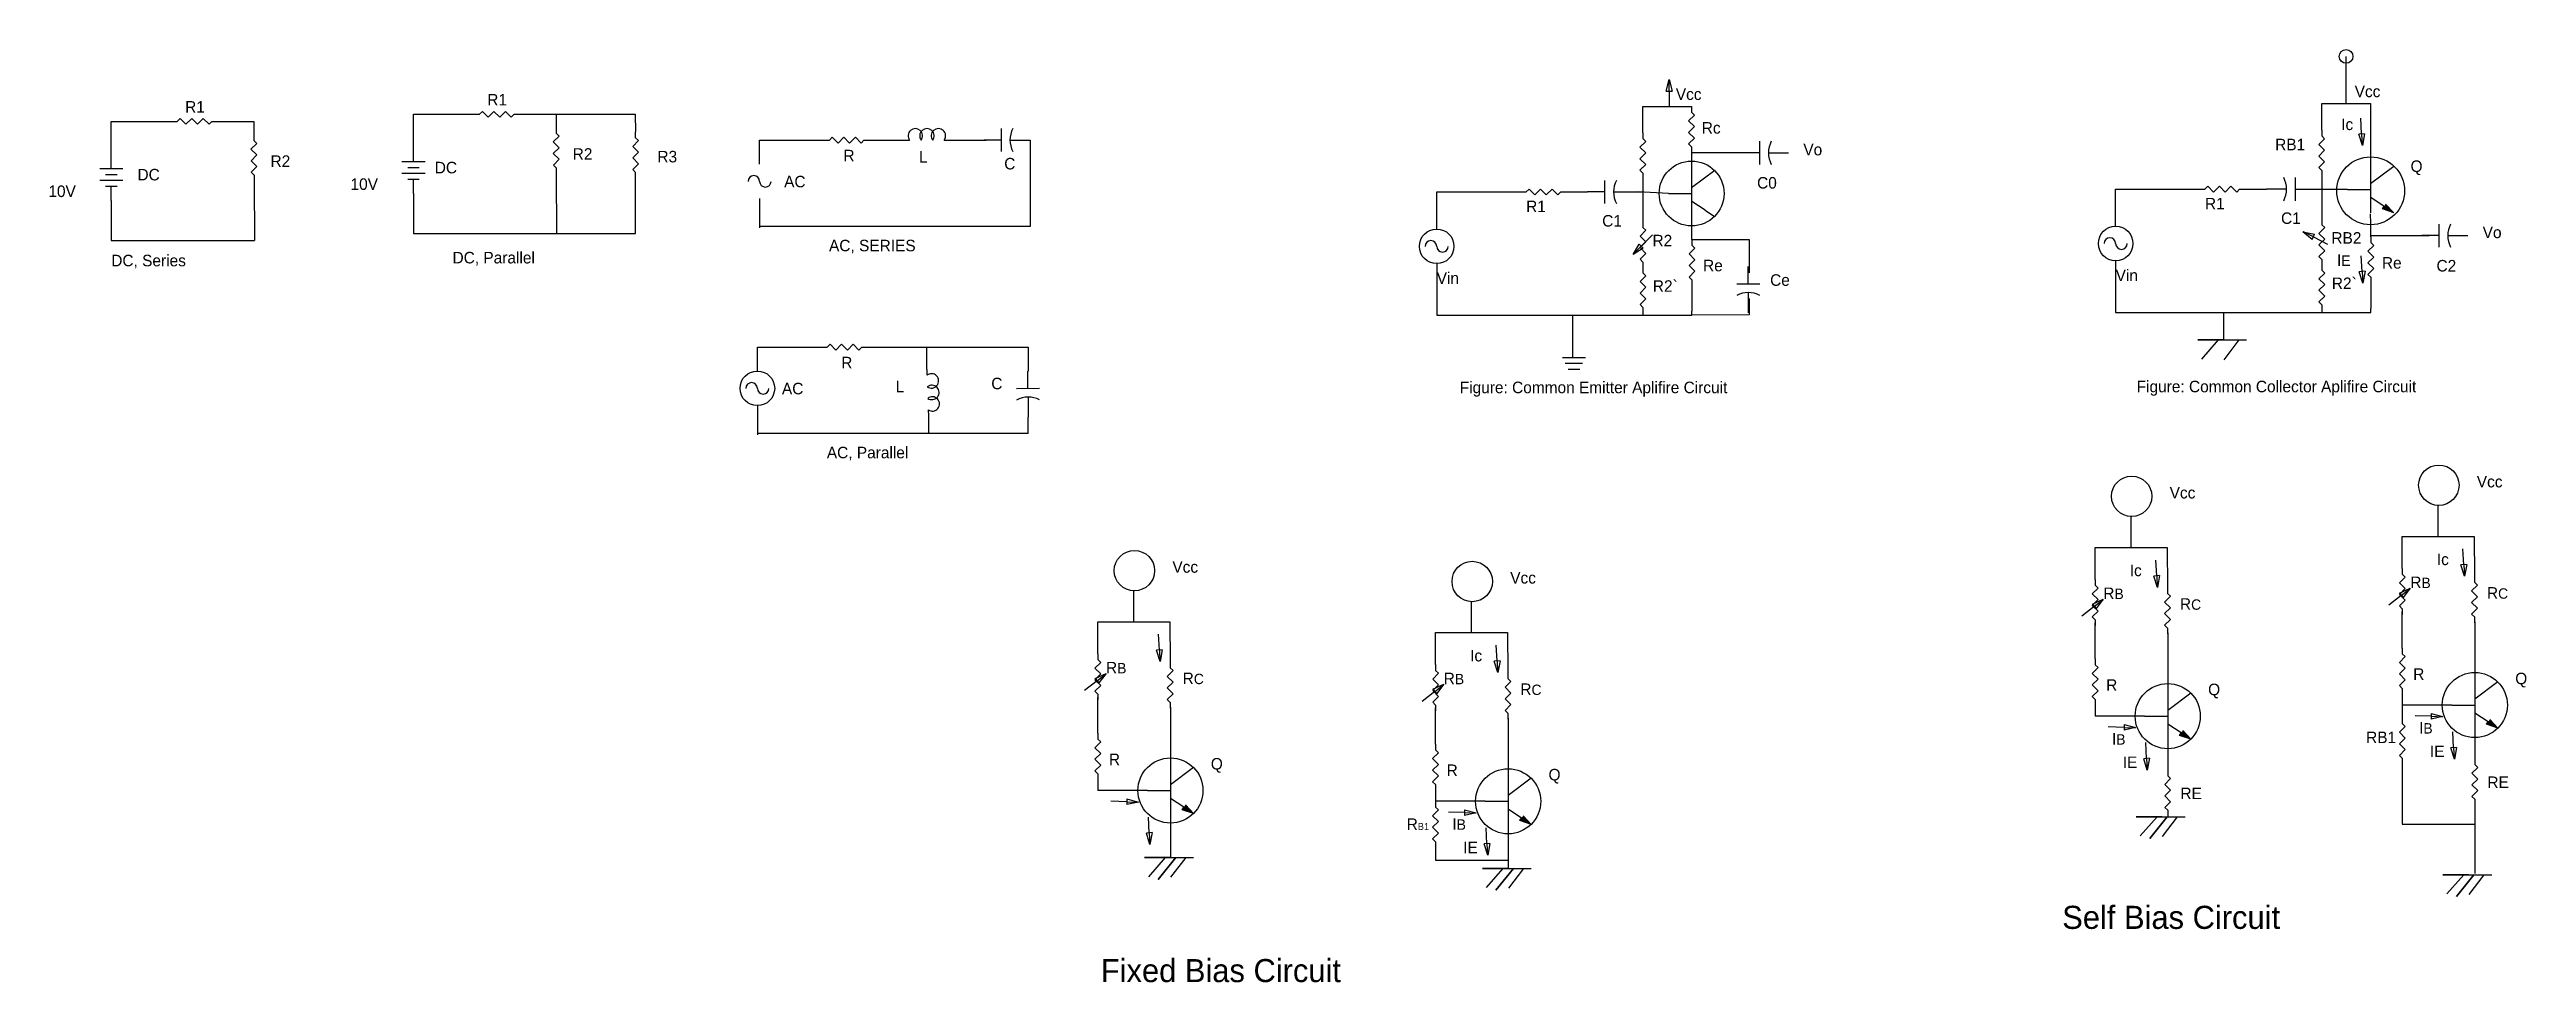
# Model space of a CAD drawing. Header units: inches. Extents: x 33.8 to 55.3, y 31.4 to 39.4.
import ezdxf

# ---------------------------------------------------------------- set-up
doc = ezdxf.new("R2010")
doc.units = ezdxf.units.IN
doc.header["$MEASUREMENT"] = 0

# ---------------------------------------------------------------- blocks, each defined once
blk = doc.blocks.new('Battery')
at = {"color": 7}
for p, q in [((0, 0), (0.125, 0)), ((0.125, 0.05), (0.125, -0.05)), ((0.175, -0.1), (0.175, 0.1)), ((0.225, 0.05), (0.225, -0.05)), ((0.275, -0.1), (0.275, 0.1)), ((0.275, 0), (0.4, 0))]:
    blk.add_line(p, q, dxfattribs=at)
blk = doc.blocks.new('Resistor')
at = {"color": 7}
blk.add_lwpolyline([(0, 0), (0.05, 0), (0.075, 0.025), (0.125, -0.025), (0.175, 0.025), (0.225, -0.025), (0.275, 0.025), (0.325, -0.025), (0.35, 0), (0.4, 0)], dxfattribs=at)
blk = doc.blocks.new('Inductor')
at = {"color": 7}
for p, q in [((0, 0), (0.05, 0)), ((0.35, 0), (0.4, 0))]:
    blk.add_line(p, q, dxfattribs=at)
for centre in [(0.1, 0.0375), (0.2, 0.0375), (0.3, 0.0375)]:
    blk.add_arc(centre, 0.0625, 323.1301, 216.8699, dxfattribs=at)
blk = doc.blocks.new('Capacitor')
at = {"color": 7}
for p, q in [((0.15, 0), (0, 0)), ((0.15, -0.1), (0.15, 0.1)), ((0.225, 0), (0.4, 0))]:
    blk.add_line(p, q, dxfattribs=at)
blk.add_arc((0.4375, 0), 0.2125, 151.9275, 208.0725, dxfattribs=at)
blk = doc.blocks.new('A$C7EB76032')
blk.add_blockref('Capacitor', (0, 0.1))
blk = doc.blocks.new('A$C692C4A80')
at = {"color": 7}
for p, q in [((0, 0), (0.052, 0.089)), ((0.088, 0.054), (0, 0)), ((0.07, 0.072), (0.167, 0.169))]:
    blk.add_line(p, q, dxfattribs=at)
for p, q in [((0.07, 0.072), (0.002, 0.004)), ((0.088, 0.054), (0.052, 0.089))]:
    blk.add_line(p, q)
blk = doc.blocks.new('Ground')
at = {"color": 7}
for p, q in [((-0.1, 0), (0.1, 0)), ((0.075, -0.05), (-0.075, -0.05)), ((-0.05, -0.1), (0.05, -0.1))]:
    blk.add_line(p, q, dxfattribs=at)
blk = doc.blocks.new('Transistor - NPN')
at = {"color": 7}
for p, q in [((0, 0), (0.199999, 0)), ((0.199999, 0.2), (0.199999, -0.2)), ((0.399999, 0.2), (0.199999, 0.05)), ((0.316132, -0.145536), (0.201153, -0.069033)), ((0.302516, -0.166503), (0.316132, -0.145536)), ((0.399999, -0.2), (0.302516, -0.166503)), ((0.329748, -0.124569), (0.399999, -0.2))]:
    blk.add_line(p, q, dxfattribs=at)
blk.add_solid([(0.302516, -0.166503), (0.399999, -0.2), (0.329748, -0.124569)], dxfattribs=at)
blk = doc.blocks.new('A$C4C85513E')
for p, q in [((0.224, 0.171), (0, 0.171)), ((0, 0.171), (0.424, 0.171)), ((0.036, 0.005), (0.181, 0.171)), ((0.181, 0.171), (0.27, 0.171)), ((0.357, 0.171), (0.225, 0)), ((0.27, 0.171), (0.357, 0.171))]:
    blk.add_line(p, q)

msp = doc.modelspace()

# ---------------------------------------------------------------- linework, layer by layer
for p, q in [((53.693, 38.962), (53.693, 39.371)), ((36.949, 38.583), (36.949, 38.87)), ((36.949, 38.87), (37.471, 38.87)), ((37.871, 38.87), (38.184, 38.87)), ((38.184, 38.87), (38.184, 38.725)), ((38.184, 38.87), (38.869, 38.87)), ((38.869, 38.87), (38.873, 38.717)), ((47.6, 38.71), (47.6, 38.938)), ((47.6, 38.938), (48.021, 38.938)), ((53.482, 38.733), (53.482, 38.962)), ((53.482, 38.962), (53.904, 38.962)), ((53.904, 38.962), (53.904, 38.562)), ((34.33, 38.522), (34.33, 38.808)), ((34.33, 38.808), (34.852, 38.808)), ((35.252, 38.808), (35.565, 38.808)), ((35.565, 38.808), (35.565, 38.663)), ((39.947, 38.439), (39.947, 38.646)), ((39.947, 38.646), (40.502, 38.646)), ((40.902, 38.646), (41.197, 38.646)), ((41.597, 38.646), (41.91, 38.646)), ((42.292, 38.647), (42.292, 37.898)), ((48.022, 38.538), (48.023, 38.384)), ((48.022, 38.538), (48.527, 38.538)), ((53.904, 38.562), (53.905, 38.408)), ((35.567, 38.293), (35.57, 37.776)), ((38.186, 38.355), (38.188, 37.838)), ((38.873, 37.838), (38.873, 38.317)), ((47.6, 38.31), (47.6, 38.197)), ((51.697, 37.9), (51.697, 38.221)), ((51.697, 38.221), (52.421, 38.221)), ((52.821, 38.221), (53.003, 38.221)), ((53.403, 38.221), (53.482, 38.221)), ((53.482, 38.333), (53.482, 38.221)), ((53.482, 38.221), (53.482, 37.956)), ((53.482, 38.221), (53.706, 38.221)), ((34.33, 38.122), (34.33, 37.776)), ((36.949, 38.183), (36.949, 37.838)), ((39.947, 38.139), (39.947, 37.885)), ((45.814, 37.876), (45.814, 38.197)), ((45.814, 38.197), (46.539, 38.197)), ((46.939, 38.197), (47.121, 38.197)), ((47.521, 38.197), (47.6, 38.197)), ((47.823, 38.184), (47.56, 38.197)), ((47.6, 38.197), (47.6, 37.933)), ((48.139, 38.039), (48.221, 37.984)), ((53.908, 37.927), (53.906, 38.007)), ((34.33, 37.776), (35.57, 37.776)), ((36.949, 37.838), (38.188, 37.838)), ((38.188, 37.838), (38.873, 37.838)), ((42.292, 37.898), (39.947, 37.898)), ((48.023, 37.984), (48.023, 37.903)), ((48.026, 37.785), (48.026, 37.903)), ((48.026, 37.785), (48.521, 37.785)), ((48.521, 37.785), (48.521, 37.497)), ((53.908, 37.808), (53.908, 37.927)), ((53.908, 37.821), (54.414, 37.821)), ((45.814, 37.576), (45.814, 37.129)), ((51.697, 37.6), (51.697, 37.153)), ((48.026, 37.385), (48.026, 37.164)), ((53.908, 37.408), (53.908, 37.187)), ((45.814, 37.129), (47.601, 37.129)), ((46.991, 37.129), (46.991, 36.762)), ((47.601, 37.196), (47.601, 37.129)), ((47.601, 37.129), (48.026, 37.129)), ((48.026, 37.129), (48.026, 37.164)), ((48.521, 37.132), (48.026, 37.129)), ((48.521, 37.273), (48.521, 37.132)), ((51.697, 37.153), (53.483, 37.153)), ((52.633, 36.915), (52.633, 37.153)), ((53.483, 37.22), (53.483, 37.153)), ((53.483, 37.153), (53.908, 37.153)), ((53.908, 37.153), (53.908, 37.187)), ((39.928, 36.646), (39.928, 36.853)), ((39.928, 36.853), (40.483, 36.853)), ((40.883, 36.853), (41.178, 36.853)), ((41.178, 36.853), (41.63, 36.853)), ((41.395, 36.659), (41.395, 36.853)), ((41.578, 36.853), (41.891, 36.853)), ((41.891, 36.853), (42.273, 36.853)), ((42.273, 36.853), (42.273, 36.645)), ((39.928, 36.346), (39.928, 36.092)), ((42.273, 36.105), (39.928, 36.105)), ((41.411, 36.259), (41.411, 36.105)), ((42.273, 36.105), (42.275, 36.245)), ((54.492, 35.214), (54.492, 35.483)), ((51.831, 35.118), (51.831, 35.387)), ((54.18, 34.936), (54.18, 35.214)), ((54.18, 35.214), (54.803, 35.214)), ((54.803, 35.214), (54.806, 34.868)), ((51.519, 34.841), (51.519, 35.118)), ((51.519, 35.118), (52.143, 35.118)), ((52.143, 35.118), (52.146, 34.772)), ((43.19, 34.475), (43.19, 34.744)), ((46.116, 34.381), (46.116, 34.649)), ((54.18, 34.247), (54.18, 34.561)), ((42.878, 34.197), (42.878, 34.475)), ((42.878, 34.475), (43.502, 34.475)), ((43.502, 34.475), (43.505, 34.129)), ((45.805, 34.103), (45.805, 34.381)), ((45.805, 34.381), (46.428, 34.381)), ((46.428, 34.381), (46.431, 34.035)), ((51.519, 34.152), (51.519, 34.466)), ((52.149, 34.378), (52.148, 33.857)), ((54.81, 34.474), (54.809, 33.953)), ((42.878, 33.508), (42.878, 33.822)), ((43.508, 33.734), (43.507, 33.213)), ((45.804, 33.414), (45.804, 33.728)), ((51.519, 33.752), (51.519, 33.657)), ((54.18, 33.847), (54.18, 33.753)), ((54.609, 33.753), (54.18, 33.753)), ((54.18, 33.753), (54.18, 33.642)), ((46.434, 33.64), (46.433, 33.119)), ((51.948, 33.657), (51.519, 33.657)), ((54.809, 33.553), (54.809, 33.287)), ((52.148, 33.457), (52.148, 33.191)), ((42.878, 33.108), (42.878, 33.013)), ((54.18, 33.242), (54.18, 32.72)), ((43.307, 33.013), (42.878, 33.013)), ((45.804, 33.014), (45.804, 32.919)), ((46.233, 32.919), (45.804, 32.919)), ((54.809, 32.887), (54.809, 32.72)), ((43.507, 32.813), (43.507, 32.432)), ((46.433, 32.719), (46.433, 32.337)), ((52.098, 32.785), (51.874, 32.785)), ((51.874, 32.785), (52.298, 32.785)), ((51.91, 32.619), (52.056, 32.785)), ((52.144, 32.785), (51.992, 32.596)), ((51.992, 32.596), (52.144, 32.785)), ((52.056, 32.785), (52.144, 32.785)), ((52.231, 32.785), (52.1, 32.614)), ((52.144, 32.785), (52.231, 32.785)), ((54.18, 32.72), (54.802, 32.72)), ((54.809, 32.72), (54.809, 32.293)), ((43.507, 32.432), (43.283, 32.432)), ((43.283, 32.432), (43.707, 32.432)), ((43.319, 32.266), (43.464, 32.432)), ((43.553, 32.432), (43.401, 32.243)), ((43.401, 32.243), (43.553, 32.432)), ((43.464, 32.432), (43.553, 32.432)), ((43.64, 32.432), (43.509, 32.261)), ((43.553, 32.432), (43.64, 32.432)), ((45.804, 32.519), (45.804, 32.408)), ((45.804, 32.408), (46.433, 32.408)), ((46.433, 32.337), (46.21, 32.337)), ((46.21, 32.337), (46.633, 32.337)), ((46.245, 32.172), (46.391, 32.337)), ((46.479, 32.337), (46.327, 32.149)), ((46.327, 32.149), (46.479, 32.337)), ((46.391, 32.337), (46.479, 32.337)), ((46.566, 32.337), (46.435, 32.167)), ((46.479, 32.337), (46.566, 32.337)), ((54.755, 32.283), (54.532, 32.283)), ((54.532, 32.283), (54.955, 32.283)), ((54.567, 32.117), (54.713, 32.283)), ((54.801, 32.283), (54.649, 32.094)), ((54.649, 32.094), (54.801, 32.283)), ((54.713, 32.283), (54.801, 32.283)), ((54.888, 32.283), (54.757, 32.112)), ((54.801, 32.283), (54.888, 32.283))]:
    msp.add_line(p, q)
at = {"color": 7}
for p, q in [((48.023, 38.384), (48.023, 37.984)), ((48.223, 38.384), (48.023, 38.234)), ((47.823, 38.184), (48.023, 38.184)), ((48.139, 38.039), (48.024, 38.115))]:
    msp.add_line(p, q, dxfattribs=at)
for centre, radius in [((53.693, 39.371), 0.0594), ((48.023, 38.184), 0.281), ((53.906, 38.207), 0.294), ((51.836, 35.561), 0.175), ((54.497, 35.657), 0.175), ((43.195, 34.917), 0.175), ((46.122, 34.823), 0.175), ((52.148, 33.657), 0.282), ((54.809, 33.753), 0.282), ((43.507, 33.013), 0.282), ((46.433, 32.919), 0.282)]:
    msp.add_circle(centre, radius)
for centre in [(45.814, 37.726), (51.697, 37.75), (39.928, 36.496)]:
    msp.add_circle(centre, 0.15, dxfattribs=at)
for centre, start, end in [((39.897, 38.289), 0, 180), ((39.997, 38.289), 180, 0), ((45.764, 37.726), 0, 180), ((51.647, 37.75), 0, 180), ((45.864, 37.726), 180, 0), ((51.747, 37.75), 180, 0), ((39.878, 36.496), 0, 180), ((39.978, 36.496), 180, 0)]:
    msp.add_arc(centre, 0.05, start, end, dxfattribs=at)

# ---------------------------------------------------------------- block references
for name, p, rotation in [('A$C692C4A80', (47.827, 39.17), 225.0516641423411), ('Resistor', (48.022, 38.938), 270), ('Resistor', (35.565, 38.693), 270.2939985080115), ('Resistor', (38.184, 38.755), 270.2939985080114), ('Resistor', (38.873, 38.317), 90), ('Resistor', (47.6, 38.71), 270), ('Resistor', (53.482, 38.733), 270), ('A$C692C4A80', (53.835, 38.6), 47.98753498290344), ('Battery', (34.33, 38.122), 90), ('Battery', (36.949, 38.183), 90), ('Capacitor', (53.403, 38.221), 180), ('Resistor', (47.601, 37.94), 270), ('Resistor', (48.026, 37.785), 270), ('A$C692C4A80', (53.32, 37.853), 287.6620772930118), ('Resistor', (53.483, 37.963), 270), ('Resistor', (53.908, 37.808), 270), ('Resistor', (53.483, 37.57), 270), ('A$C692C4A80', (53.839, 37.408), 47.98753498290344), ('Resistor', (47.601, 37.546), 270), ('A$C7EB76032', (48.414, 37.551), 270), ('Inductor', (41.395, 36.659), 272.2020245244876), ('Capacitor', (42.271, 36.645), 270.6472393656112), ('A$C692C4A80', (52.059, 34.772), 47.98753498290344), ('A$C692C4A80', (54.72, 34.868), 47.98753498290344), ('Resistor', (51.519, 34.841), 270), ('Resistor', (52.146, 34.77), 270), ('A$C692C4A80', (54.25, 34.766), 173.3418729170005), ('Resistor', (54.18, 34.936), 270), ('Resistor', (54.806, 34.866), 270), ('A$C692C4A80', (51.59, 34.671), 173.3418729170005), ('A$C692C4A80', (43.418, 34.129), 47.98753498290344), ('Resistor', (42.878, 34.197), 270), ('Resistor', (43.505, 34.126), 270), ('A$C692C4A80', (46.344, 34.035), 47.98753498290344), ('Resistor', (51.519, 34.152), 270), ('Resistor', (54.18, 34.247), 270), ('A$C692C4A80', (42.949, 34.027), 173.3418729170005), ('A$C692C4A80', (45.875, 33.933), 173.3418729170005), ('Resistor', (45.805, 34.103), 270), ('Resistor', (46.431, 34.032), 270), ('A$C692C4A80', (54.53, 33.653), 132.9767415535993), ('Resistor', (42.878, 33.508), 270), ('A$C692C4A80', (51.87, 33.557), 132.9767415535993), ('Resistor', (54.18, 33.642), 270), ('A$C692C4A80', (54.632, 33.285), 47.98753498290344), ('Resistor', (45.804, 33.414), 270), ('A$C692C4A80', (51.971, 33.19), 47.98753498290344), ('Resistor', (54.809, 33.287), 270), ('Resistor', (52.148, 33.191), 270), ('A$C692C4A80', (43.229, 32.913), 132.9767415535993), ('Resistor', (45.804, 32.919), 270), ('A$C692C4A80', (46.155, 32.819), 132.9767415535993), ('A$C692C4A80', (43.33, 32.546), 47.98753498290344), ('A$C692C4A80', (46.256, 32.452), 47.98753498290344)]:
    msp.add_blockref(name, p, dxfattribs=dict(rotation=rotation))
for name, p in [('Resistor', (37.471, 38.87)), ('Resistor', (34.852, 38.808)), ('Resistor', (40.502, 38.646)), ('Inductor', (41.197, 38.646)), ('Capacitor', (41.892, 38.647)), ('Capacitor', (48.463, 38.536)), ('Transistor - NPN', (53.706, 38.217)), ('Resistor', (46.539, 38.197)), ('Capacitor', (47.121, 38.197)), ('Resistor', (52.421, 38.221)), ('A$C692C4A80', (47.516, 37.656)), ('Capacitor', (54.349, 37.819)), ('A$C4C85513E', (52.408, 36.744)), ('Resistor', (40.483, 36.853)), ('Ground', (47.003, 36.762)), ('Transistor - NPN', (54.609, 33.753)), ('Transistor - NPN', (51.948, 33.657)), ('Transistor - NPN', (43.307, 33.013)), ('Transistor - NPN', (46.233, 32.919))]:
    msp.add_blockref(name, p)

# ---------------------------------------------------------------- texts
at = {"attachment_point": 1}
for s, insert, char_height, width in [('Vcc', (47.886, 39.094), 0.1, 0.44119), ('Vcc', (53.768, 39.118), 0.1, 0.44119), ('R1', (34.97, 38.984), 0.1, 0.27495), ('R1', (37.588, 39.046), 0.1, 0.27495), ('Rc', (48.111, 38.802), 0.1, 0.44119), ('RB1', (53.079, 38.658), 0.1, 0.44119), ('Ic', (53.651, 38.833), 0.1, 0.44119), ('R2', (35.71, 38.514), 0.1, 0.27495), ('DC', (37.133, 38.458), 0.1, 0.27495), ('R2', (38.328, 38.576), 0.1, 0.27495), ('R3', (39.062, 38.553), 0.1, 0.27495), ('R', (40.674, 38.562), 0.1, 0.62519), ('L', (41.328, 38.552), 0.1, 0.62519), ('C', (42.067, 38.492), 0.1, 0.62519), ('Vo', (48.991, 38.614), 0.1, 0.44119), ('Q', (54.252, 38.47), 0.1, 0.44119), ('10V', (33.785, 38.253), 0.1, 0.44217), ('DC', (34.557, 38.397), 0.1, 0.27495), ('10V', (36.403, 38.315), 0.1, 0.44217), ('AC', (40.16, 38.337), 0.1, 0.62519), ('C0', (48.59, 38.326), 0.1, 0.44119), ('R1', (46.589, 38.122), 0.1, 0.44119), ('C1', (47.248, 37.997), 0.1, 0.44119), ('R1', (52.471, 38.146), 0.1, 0.44119), ('C1', (53.13, 38.02), 0.1, 0.44119), ('AC, SERIES', (40.549, 37.783), 0.1, 0.97471), ('R2', (47.684, 37.826), 0.1, 0.44119), ('RB2', (53.566, 37.849), 0.1, 0.44119), ('Vo', (54.877, 37.897), 0.1, 0.44119), ('DC, Series', (34.33, 37.653), 0.1, 1.71017), ('DC, Parallel', (37.287, 37.678), 0.1, 1.71017), ('Re', (48.122, 37.61), 0.1, 0.44119), ('I{\\H0.9x;E}', (53.615, 37.657), 0.1, 0.44119), ('Re', (54.004, 37.633), 0.1, 0.44119), ('C2', (54.477, 37.608), 0.1, 0.44119), ('Vin', (45.814, 37.501), 0.1, 0.08261), ('R2`', (47.687, 37.432), 0.1, 0.44119), ('Ce', (48.703, 37.484), 0.1, 0.44119), ('Vin', (51.697, 37.525), 0.1, 0.08261), ('R2`', (53.57, 37.456), 0.1, 0.44119), ('R', (40.655, 36.769), 0.1, 0.62519), ('AC', (40.141, 36.544), 0.1, 0.62519), ('L', (41.126, 36.562), 0.1, 0.62519), ('C', (41.955, 36.588), 0.1, 0.62519), ('Figure: Common Emitter Aplifire Circuit', (46.014, 36.554), 0.1, 2.97345), ('Figure: Common Collector Aplifire Circuit', (51.879, 36.562), 0.1, 2.97345), ('AC, Parallel', (40.53, 35.99), 0.1, 0.97471), ('Vcc', (52.165, 35.642), 0.1, 0.69549), ('Vcc', (54.826, 35.738), 0.1, 0.69549), ('Vcc', (43.524, 34.999), 0.1, 0.69549), ('{\\H0.5x;Ic}', (54.48, 35.065), 0.2, 0.21187), ('Vcc', (46.451, 34.905), 0.1, 0.69549), ('{\\H0.5x;R\\H0.9x;B}', (51.59, 34.771), 0.2, 0.21187), ('{\\H0.5x;Ic}', (51.819, 34.969), 0.2, 0.21187), ('{\\H0.5x;R\\H0.9x;B}', (54.25, 34.866), 0.2, 0.21187), ('{\\H0.5x;R\\H0.9x;C}', (54.914, 34.774), 0.2, 0.21187), ('{\\H0.5x;R\\H0.9x;C}', (52.254, 34.678), 0.2, 0.21187), ('{\\H0.5x;R\\H0.9x;B}', (42.949, 34.127), 0.2, 0.21187), ('{\\H0.5x;Ic}', (46.104, 34.231), 0.2, 0.21187), ('{\\H0.5x;R\\H0.9x;C}', (43.613, 34.034), 0.2, 0.21187), ('{\\H0.5x;R\\H0.9x;B}', (45.875, 34.033), 0.2, 0.21187), ('{\\H0.5x;R\\H0.9x;C}', (46.539, 33.94), 0.2, 0.21187), ('{\\H0.5x;R}', (51.615, 33.976), 0.2, 0.21187), ('{\\H0.5x;Q}', (52.498, 33.938), 0.2, 0.21187), ('{\\H0.5x;R}', (54.275, 34.071), 0.2, 0.21187), ('{\\H0.5x;Q}', (55.159, 34.033), 0.2, 0.21187), ('{\\H0.5x;I\\H0.9x;B}', (51.665, 33.51), 0.2, 0.21187), ('RB1', (53.867, 33.523), 0.1, 0.45406), ('{\\H0.5x;I\\H0.9x;B}', (54.326, 33.606), 0.2, 0.21187), ('{\\H0.5x;R}', (42.974, 33.332), 0.2, 0.21187), ('{\\H0.5x;Q}', (43.857, 33.294), 0.2, 0.21187), ('{\\H0.5x;IE}', (51.759, 33.307), 0.2, 0.21187), ('{\\H0.5x;IE}', (54.42, 33.402), 0.2, 0.21187), ('{\\H0.5x;R}', (45.9, 33.238), 0.2, 0.21187), ('{\\H0.5x;Q}', (46.783, 33.2), 0.2, 0.21187), ('{\\H0.5x;RE}', (54.918, 33.134), 0.2, 0.21187), ('{\\H0.5x;RE}', (52.258, 33.038), 0.2, 0.21187), ('{\\H0.5x;R\\H0.6x;B1}', (45.554, 32.771), 0.2, 0.21187), ('{\\H0.5x;I\\H0.9x;B}', (45.95, 32.773), 0.2, 0.21187), ('{\\H0.5x;IE}', (46.044, 32.569), 0.2, 0.21187), ('Self Bias Circuit', (51.234, 32.014), 0.2, 3.14616), ('Fixed Bias Circuit', (42.904, 31.553), 0.2, 2.74413)]:
    msp.add_mtext(s, dxfattribs=dict(at, insert=insert, char_height=char_height, width=width))

doc.saveas('drawing.dxf')
